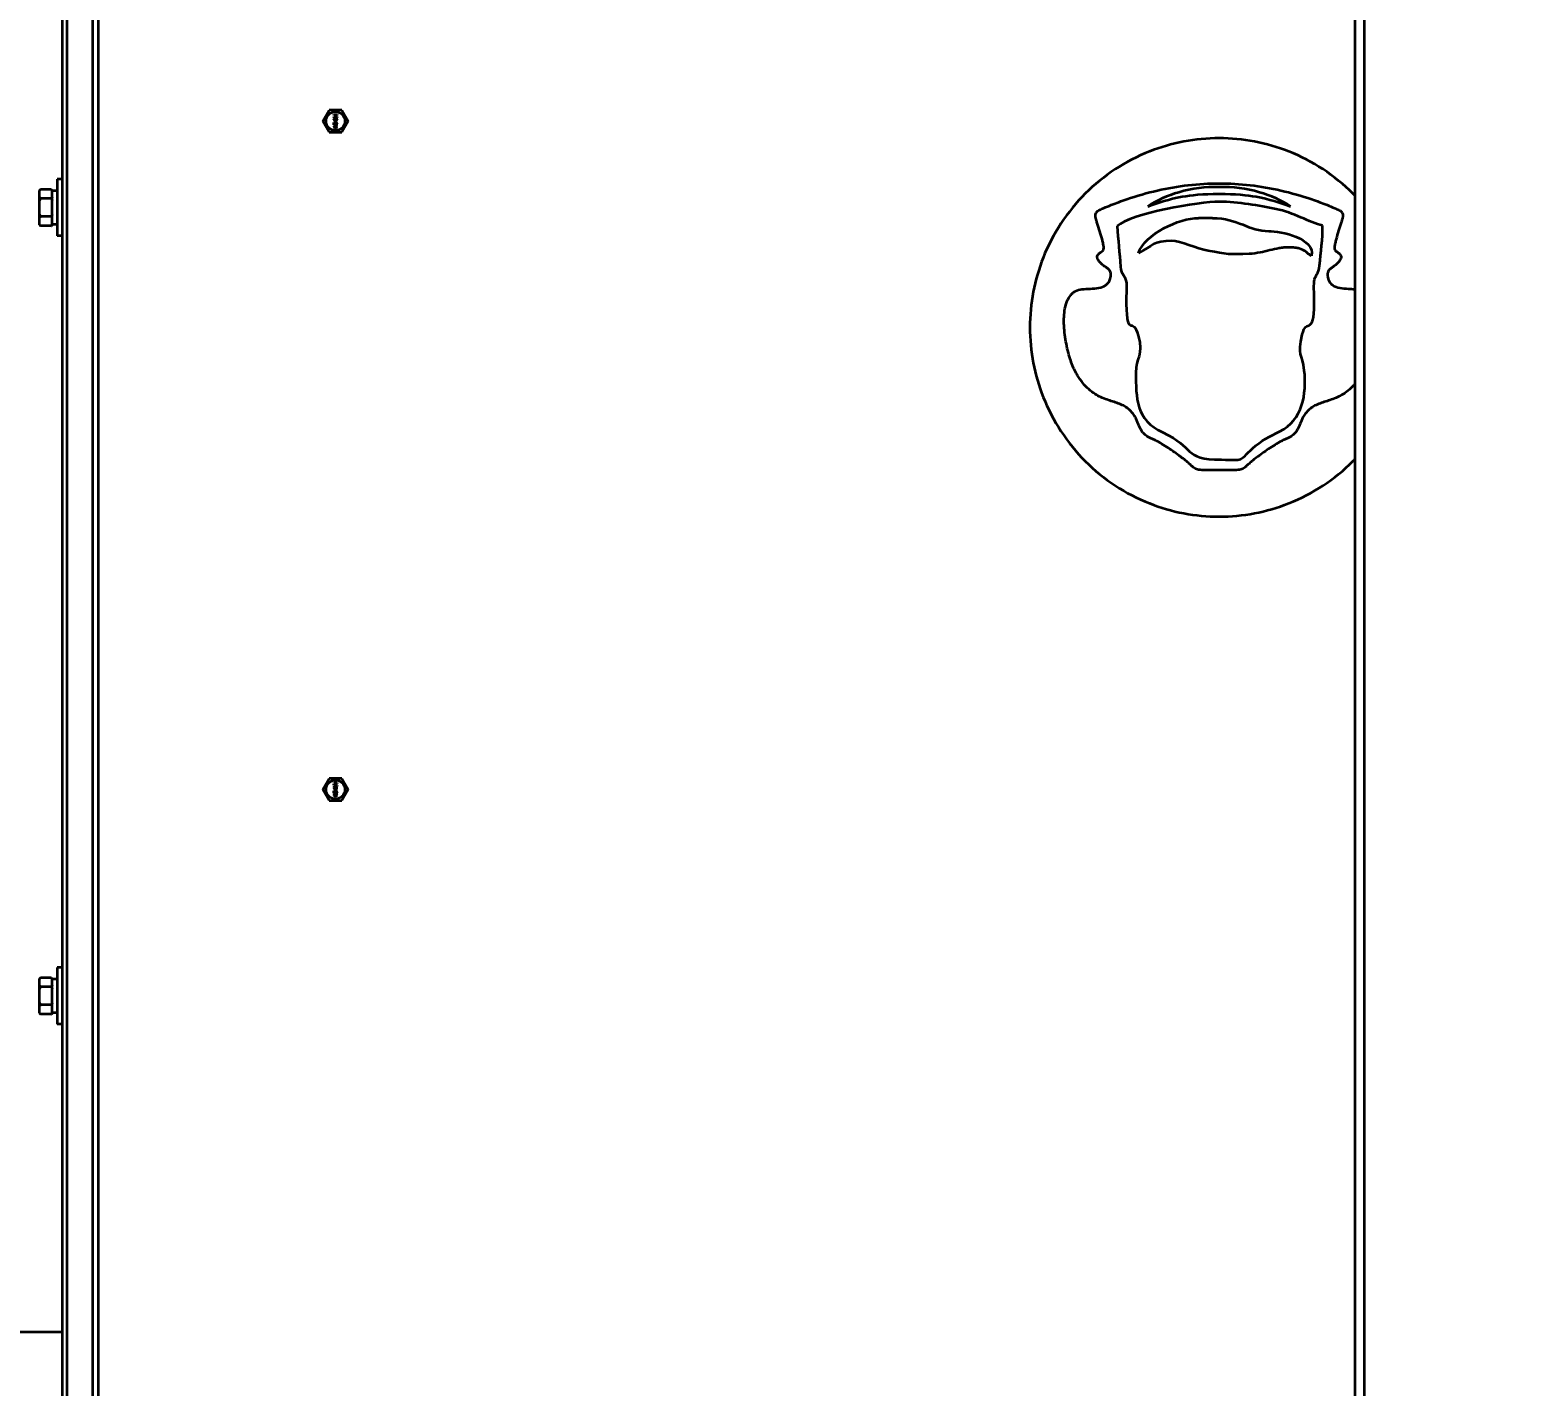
# Model space of a CAD drawing. Header units: millimetres. Extents: x 32496 to 166256, y 3504 to 23939.
# Drawn here: x 150092.2 to 150565.6, y 12604.6 to 13034.7 of the extents above; entities that cross this region are included whole.
import ezdxf

# ---------------------------------------------------------------- set-up
doc = ezdxf.new("R2010")
doc.units = ezdxf.units.MM
doc.header["$PDSIZE"] = -5
doc.layers.get('0').update_dxf_attribs({"lineweight": 35})
doc.layers.get('Defpoints').update_dxf_attribs({"lineweight": 18})
doc.layers.add('THICK', color=7, linetype='Continuous', lineweight=0)
doc.styles.add('TH_GBDIM', font='仿宋_GB2312.ttf', dxfattribs={"width": 0.8})
doc.dimstyles.new('TH_GBDIM', dxfattribs={"dimscale": 42, "dimtxt": 3, "dimasz": 3, "dimexe": 1.2, "dimexo": 0, "dimgap": 1, "dimtad": 1, "dimdec": 1, "dimdsep": 46, "dimtxsty": 'TH_GBDIM', "dimcen": 2.5, "dimdle": 252, "dimclrd": 4, "dimclre": 4, "dimclrt": 3, "dimadec": 0, "dimazin": 2, "dimtfac": 0.714286, "dimtdec": 1, "dimtmove": 0, "dimatfit": 3, "dimfxl": 1, "dimtolj": 1, "dimarcsym": 0})

# ---------------------------------------------------------------- blocks, each defined once
blk = doc.blocks.new('*D5866')
at = {"layer": 'Defpoints', "color": 0}
for p in [(146504.2, 13263.4), (152827.2, 12081.36), (152827.2, 11822.56)]:
    blk.add_point(p, dxfattribs=at)
at = {"layer": 'THICK', "color": 4, "linetype": 'Continuous', "lineweight": -2}
for p, q in [((146504.2, 13263.4), (146504.2, 11792.56)), ((152827.2, 12081.36), (152827.2, 11792.56)), ((146579.2, 11822.56), (152752.2, 11822.56))]:
    blk.add_line(p, q, dxfattribs=at)
at = {"layer": 'THICK', "color": 4}
for points in [[(146579.2, 11835.06), (146579.2, 11810.06), (146504.2, 11822.56)], [(152752.2, 11810.06), (152752.2, 11835.06), (152827.2, 11822.56)]]:
    blk.add_solid(points, dxfattribs=at)
at = {"layer": 'THICK', "color": 3, "lineweight": -3, "insert": (149665.7, 11885.26), "char_height": 75, "attachment_point": 5, "style": 'TH_GBDIM'}
blk.add_mtext('\\A1;About {\\A1;6323}', dxfattribs=at)
blk = doc.blocks.new('8-1250')
at = {"linetype": 'Continuous'}
for p, q in [((1915.87, -32157.29), (1915.87, -34666.29)), ((1918.87, -32157.29), (1918.87, -34666.29)), ((1515.87, -34566.29), (1515.87, -32553.29)), ((1517.57, -32553.29), (1517.57, -34566.29)), ((1507.57, -33570.79), (1507.57, -34566.29)), ((1506.17, -33925.64), (1506.17, -33680.91)), ((1588.7, -33900.85), (1590.73, -33897.35)), ((1594.77, -33897.35), (1590.73, -33897.35)), ((1594.77, -33897.35), (1596.79, -33900.85)), ((1590.73, -33904.35), (1588.7, -33900.85)), ((1592.25, -33898.75), (1593.25, -33898.75)), ((1592.25, -33898.87), (1592.25, -33898.75)), ((1593.03, -33898.87), (1592.25, -33898.87)), ((1593.03, -33898.87), (1592.25, -33899.17)), ((1592.25, -33899.33), (1592.25, -33899.17)), ((1592.25, -33899.33), (1593.03, -33899.62)), ((1592.25, -33899.62), (1593.03, -33899.62)), ((1592.25, -33899.75), (1592.25, -33899.62)), ((1593.25, -33899.75), (1592.25, -33899.75)), ((1592.27, -33900.14), (1592.25, -33900.25)), ((1592.25, -33900.35), (1592.25, -33900.25)), ((1592.25, -33900.35), (1592.27, -33900.46)), ((1592.25, -33901.29), (1592.35, -33901.29)), ((1592.25, -33902.04), (1592.25, -33901.29)), ((1592.35, -33902.04), (1592.25, -33902.04)), ((1592.33, -33900.04), (1592.27, -33900.14)), ((1592.27, -33900.46), (1592.33, -33900.56)), ((1592.33, -33902.35), (1592.27, -33902.46)), ((1592.42, -33899.98), (1592.33, -33900.04)), ((1592.33, -33900.56), (1592.42, -33900.62)), ((1592.39, -33902.29), (1592.33, -33902.35)), ((1592.35, -33899.25), (1593.25, -33898.94)), ((1593.25, -33899.56), (1592.35, -33899.25)), ((1592.35, -33900.23), (1592.37, -33900.17)), ((1592.35, -33900.23), (1592.35, -33900.37)), ((1592.37, -33900.44), (1592.35, -33900.37)), ((1592.88, -33901.87), (1592.35, -33901.29)), ((1592.35, -33901.46), (1592.82, -33901.98)), ((1592.35, -33901.46), (1592.35, -33902.04)), ((1592.37, -33900.17), (1592.42, -33900.1)), ((1592.42, -33900.5), (1592.37, -33900.44)), ((1592.48, -33902.25), (1592.39, -33902.29)), ((1592.52, -33899.94), (1592.42, -33899.98)), ((1592.42, -33900.1), (1592.48, -33900.06)), ((1592.48, -33900.54), (1592.42, -33900.5)), ((1592.42, -33900.62), (1592.52, -33900.67)), ((1592.42, -33902.42), (1592.54, -33902.33)), ((1592.48, -33900.06), (1592.54, -33900.04)), ((1592.54, -33900.56), (1592.48, -33900.54)), ((1592.54, -33902.23), (1592.48, -33902.25)), ((1592.67, -33899.92), (1592.52, -33899.94)), ((1592.63, -33900.67), (1592.52, -33900.67)), ((1592.61, -33900.04), (1592.54, -33900.04)), ((1592.54, -33900.56), (1592.61, -33900.56)), ((1592.65, -33902.21), (1592.54, -33902.23)), ((1592.54, -33902.33), (1592.67, -33902.31)), ((1592.57, -33900.96), (1592.71, -33900.96)), ((1592.57, -33901), (1592.57, -33900.96)), ((1592.71, -33901), (1592.57, -33901)), ((1592.61, -33900.04), (1592.67, -33900.06)), ((1592.67, -33900.54), (1592.61, -33900.56)), ((1592.63, -33900.83), (1592.61, -33900.85)), ((1592.61, -33900.85), (1592.71, -33900.96)), ((1592.71, -33901), (1592.61, -33901.1)), ((1592.61, -33901.1), (1592.63, -33901.12)), ((1592.63, -33900.67), (1592.74, -33900.62)), ((1592.76, -33900.96), (1592.63, -33900.83)), ((1592.63, -33901.12), (1592.76, -33901)), ((1592.65, -33902.21), (1592.84, -33902.21)), ((1592.67, -33899.92), (1592.82, -33899.92)), ((1592.67, -33900.06), (1592.71, -33900.1)), ((1592.71, -33900.5), (1592.67, -33900.54)), ((1592.82, -33902.31), (1592.67, -33902.31)), ((1592.71, -33900.1), (1592.76, -33900.17)), ((1592.76, -33900.44), (1592.71, -33900.5)), ((1592.74, -33900.62), (1592.8, -33900.56)), ((1592.76, -33900.17), (1592.78, -33900.23)), ((1592.78, -33900.37), (1592.76, -33900.44)), ((1592.88, -33900.83), (1592.76, -33900.96)), ((1592.76, -33901), (1592.88, -33901.12)), ((1592.82, -33900.02), (1592.78, -33900.02)), ((1592.86, -33900.14), (1592.78, -33900.02)), ((1592.78, -33900.37), (1592.78, -33900.23)), ((1592.8, -33900.56), (1592.86, -33900.46)), ((1592.8, -33900.96), (1592.91, -33900.85)), ((1592.8, -33900.96), (1592.95, -33900.96)), ((1592.95, -33901), (1592.8, -33901)), ((1592.91, -33901.1), (1592.8, -33901)), ((1592.97, -33899.94), (1592.82, -33899.92)), ((1592.82, -33900.02), (1592.95, -33900.04)), ((1592.82, -33901.98), (1592.88, -33902.02)), ((1592.82, -33902.31), (1592.95, -33902.33)), ((1592.95, -33902.23), (1592.84, -33902.21)), ((1592.88, -33900.25), (1592.86, -33900.14)), ((1592.86, -33900.46), (1592.88, -33900.35)), ((1592.88, -33900.25), (1592.88, -33900.35)), ((1592.91, -33900.85), (1592.88, -33900.83)), ((1592.88, -33901.12), (1592.91, -33901.1)), ((1592.97, -33901.92), (1592.88, -33901.87)), ((1592.88, -33902.02), (1592.97, -33902.04)), ((1592.95, -33900.04), (1593.01, -33900.06)), ((1592.95, -33900.96), (1592.95, -33901)), ((1593.01, -33902.25), (1592.95, -33902.23)), ((1592.95, -33902.33), (1593.08, -33902.42)), ((1593.08, -33899.98), (1592.97, -33899.94)), ((1592.97, -33901.92), (1593.01, -33901.92)), ((1593.01, -33902.04), (1592.97, -33902.04)), ((1593.01, -33900.06), (1593.08, -33900.1)), ((1593.08, -33900.48), (1593.01, -33900.52)), ((1593.01, -33900.62), (1593.01, -33900.52)), ((1593.01, -33900.62), (1593.08, -33900.6)), ((1593.1, -33901.33), (1593.01, -33901.31)), ((1593.01, -33901.42), (1593.01, -33901.31)), ((1593.01, -33901.42), (1593.08, -33901.46)), ((1593.08, -33901.87), (1593.01, -33901.92)), ((1593.01, -33902.04), (1593.1, -33902.02)), ((1593.1, -33902.29), (1593.01, -33902.25)), ((1593.16, -33900.04), (1593.08, -33899.98)), ((1593.08, -33900.1), (1593.12, -33900.17)), ((1593.12, -33900.42), (1593.08, -33900.48)), ((1593.08, -33900.6), (1593.16, -33900.54)), ((1593.08, -33901.46), (1593.12, -33901.52)), ((1593.12, -33901.81), (1593.08, -33901.87)), ((1593.18, -33901.42), (1593.1, -33901.33)), ((1593.1, -33902.02), (1593.18, -33901.94)), ((1593.16, -33902.35), (1593.1, -33902.29)), ((1593.12, -33900.17), (1593.14, -33900.23)), ((1593.14, -33900.35), (1593.12, -33900.42)), ((1593.12, -33901.52), (1593.14, -33901.62)), ((1593.14, -33901.71), (1593.12, -33901.81)), ((1593.14, -33900.35), (1593.14, -33900.23)), ((1593.14, -33901.71), (1593.14, -33901.62)), ((1593.22, -33900.14), (1593.16, -33900.04)), ((1593.16, -33900.54), (1593.22, -33900.44)), ((1593.22, -33902.46), (1593.16, -33902.35)), ((1593.22, -33901.5), (1593.18, -33901.42)), ((1593.18, -33901.94), (1593.22, -33901.85)), ((1593.25, -33900.25), (1593.22, -33900.14)), ((1593.22, -33900.44), (1593.25, -33900.33)), ((1593.25, -33901.64), (1593.22, -33901.5)), ((1593.22, -33901.85), (1593.25, -33901.73)), ((1593.25, -33898.75), (1593.25, -33898.94)), ((1593.25, -33899.56), (1593.25, -33899.75)), ((1593.25, -33900.25), (1593.25, -33900.33)), ((1593.25, -33901.64), (1593.25, -33901.73)), ((1596.79, -33900.85), (1594.77, -33904.35)), ((1590.73, -33904.35), (1594.77, -33904.35)), ((1592.27, -33902.46), (1592.25, -33902.58)), ((1592.25, -33902.58), (1592.27, -33902.71)), ((1592.27, -33902.71), (1592.33, -33902.81)), ((1592.33, -33902.81), (1592.39, -33902.87)), ((1592.35, -33902.58), (1592.37, -33902.48)), ((1592.37, -33902.69), (1592.35, -33902.58)), ((1592.37, -33902.48), (1592.42, -33902.42)), ((1592.42, -33902.75), (1592.37, -33902.69)), ((1592.39, -33902.87), (1592.48, -33902.92)), ((1592.54, -33902.83), (1592.42, -33902.75)), ((1592.48, -33902.92), (1592.54, -33902.94)), ((1592.67, -33902.85), (1592.54, -33902.83)), ((1592.54, -33902.94), (1592.65, -33902.96)), ((1592.84, -33902.96), (1592.65, -33902.96)), ((1592.67, -33902.85), (1592.82, -33902.85)), ((1592.95, -33902.83), (1592.82, -33902.85)), ((1592.84, -33902.96), (1592.95, -33902.94)), ((1593.08, -33902.75), (1592.95, -33902.83)), ((1592.95, -33902.94), (1593.01, -33902.92)), ((1593.01, -33902.92), (1593.1, -33902.87)), ((1593.08, -33902.42), (1593.12, -33902.48)), ((1593.12, -33902.69), (1593.08, -33902.75)), ((1593.1, -33902.87), (1593.16, -33902.81)), ((1593.12, -33902.48), (1593.14, -33902.58)), ((1593.14, -33902.58), (1593.12, -33902.69)), ((1593.16, -33902.81), (1593.22, -33902.71)), ((1593.25, -33902.58), (1593.22, -33902.46)), ((1593.22, -33902.71), (1593.25, -33902.58)), ((1506.17, -33919.29), (1504.57, -33919.29)), ((1504.57, -33919.29), (1504.57, -33937.29)), ((1498.97, -33922.82), (1499.24, -33922.54)), ((1498.97, -33933.76), (1498.97, -33922.82)), ((1499.27, -33922.52), (1499.24, -33922.54)), ((1502.67, -33922.52), (1499.27, -33922.52)), ((1502.67, -33925.36), (1499.27, -33925.36)), ((1502.67, -33922.52), (1502.7, -33922.54)), ((1502.97, -33922.82), (1502.7, -33922.54)), ((1502.97, -33933.76), (1502.97, -33922.82)), ((1504.57, -33922.94), (1502.97, -33922.94)), ((1506.17, -33930.91), (1506.17, -33925.64)), ((1498.97, -33933.76), (1499.24, -33934.03)), ((1502.67, -33931.13), (1499.27, -33931.13)), ((1502.67, -33934.06), (1499.27, -33934.06)), ((1502.97, -33933.76), (1502.7, -33934.03)), ((1504.57, -33933.64), (1502.97, -33933.64)), ((1506.17, -34175.64), (1506.17, -33930.91)), ((1870.77, -33931.61), (1866.37, -33931.61)), ((1506.17, -33937.29), (1504.57, -33937.29)), ((1588.7, -34112.85), (1590.72, -34109.35)), ((1594.77, -34109.35), (1590.72, -34109.35)), ((1594.77, -34109.35), (1596.79, -34112.85)), ((1590.72, -34116.35), (1588.7, -34112.85)), ((1592.25, -34110.75), (1593.25, -34110.75)), ((1592.25, -34110.87), (1592.25, -34110.75)), ((1593.03, -34110.87), (1592.25, -34110.87)), ((1593.03, -34110.87), (1592.25, -34111.17)), ((1592.25, -34111.33), (1592.25, -34111.17)), ((1592.25, -34111.33), (1593.03, -34111.62)), ((1592.25, -34111.62), (1593.03, -34111.62)), ((1592.25, -34111.75), (1592.25, -34111.62)), ((1593.25, -34111.75), (1592.25, -34111.75)), ((1592.27, -34112.14), (1592.25, -34112.25)), ((1592.25, -34112.35), (1592.25, -34112.25)), ((1592.25, -34112.35), (1592.27, -34112.46)), ((1592.25, -34113.29), (1592.35, -34113.29)), ((1592.25, -34114.04), (1592.25, -34113.29)), ((1592.35, -34114.04), (1592.25, -34114.04)), ((1592.27, -34114.46), (1592.25, -34114.58)), ((1592.25, -34114.58), (1592.27, -34114.71)), ((1592.33, -34112.04), (1592.27, -34112.14)), ((1592.27, -34112.46), (1592.33, -34112.56)), ((1592.33, -34114.35), (1592.27, -34114.46)), ((1592.27, -34114.71), (1592.33, -34114.81)), ((1592.42, -34111.98), (1592.33, -34112.04)), ((1592.33, -34112.56), (1592.42, -34112.62)), ((1592.39, -34114.29), (1592.33, -34114.35)), ((1592.33, -34114.81), (1592.39, -34114.87)), ((1592.35, -34111.25), (1593.25, -34110.94)), ((1593.25, -34111.56), (1592.35, -34111.25)), ((1592.35, -34112.23), (1592.37, -34112.17)), ((1592.35, -34112.23), (1592.35, -34112.37)), ((1592.37, -34112.44), (1592.35, -34112.37)), ((1592.88, -34113.87), (1592.35, -34113.29)), ((1592.35, -34113.46), (1592.82, -34113.98)), ((1592.35, -34113.46), (1592.35, -34114.04)), ((1592.35, -34114.58), (1592.37, -34114.48)), ((1592.37, -34114.69), (1592.35, -34114.58)), ((1592.37, -34112.17), (1592.42, -34112.1)), ((1592.42, -34112.5), (1592.37, -34112.44)), ((1592.37, -34114.48), (1592.42, -34114.42)), ((1592.42, -34114.75), (1592.37, -34114.69)), ((1592.48, -34114.25), (1592.39, -34114.29)), ((1592.39, -34114.87), (1592.48, -34114.92)), ((1592.52, -34111.94), (1592.42, -34111.98)), ((1592.42, -34112.1), (1592.48, -34112.06)), ((1592.48, -34112.54), (1592.42, -34112.5)), ((1592.42, -34112.62), (1592.52, -34112.67)), ((1592.42, -34114.42), (1592.54, -34114.33)), ((1592.54, -34114.83), (1592.42, -34114.75)), ((1592.48, -34112.06), (1592.54, -34112.04)), ((1592.54, -34112.56), (1592.48, -34112.54)), ((1592.54, -34114.23), (1592.48, -34114.25)), ((1592.48, -34114.92), (1592.54, -34114.94)), ((1592.67, -34111.92), (1592.52, -34111.94)), ((1592.63, -34112.67), (1592.52, -34112.67)), ((1592.61, -34112.04), (1592.54, -34112.04)), ((1592.54, -34112.56), (1592.61, -34112.56)), ((1592.65, -34114.21), (1592.54, -34114.23)), ((1592.54, -34114.33), (1592.67, -34114.31)), ((1592.67, -34114.85), (1592.54, -34114.83)), ((1592.54, -34114.94), (1592.65, -34114.96)), ((1592.56, -34112.96), (1592.71, -34112.96)), ((1592.56, -34113), (1592.56, -34112.96)), ((1592.71, -34113), (1592.56, -34113)), ((1592.61, -34112.04), (1592.67, -34112.06)), ((1592.67, -34112.54), (1592.61, -34112.56)), ((1592.63, -34112.83), (1592.61, -34112.85)), ((1592.61, -34112.85), (1592.71, -34112.96)), ((1592.71, -34113), (1592.61, -34113.1)), ((1592.61, -34113.1), (1592.63, -34113.12)), ((1592.63, -34112.67), (1592.74, -34112.62)), ((1592.76, -34112.96), (1592.63, -34112.83)), ((1592.63, -34113.12), (1592.76, -34113)), ((1592.65, -34114.21), (1592.84, -34114.21)), ((1592.84, -34114.96), (1592.65, -34114.96)), ((1592.67, -34111.92), (1592.82, -34111.92)), ((1592.67, -34112.06), (1592.71, -34112.1)), ((1592.71, -34112.5), (1592.67, -34112.54)), ((1592.82, -34114.31), (1592.67, -34114.31)), ((1592.67, -34114.85), (1592.82, -34114.85)), ((1592.71, -34112.1), (1592.76, -34112.17)), ((1592.76, -34112.44), (1592.71, -34112.5)), ((1592.74, -34112.62), (1592.8, -34112.56)), ((1592.76, -34112.17), (1592.78, -34112.23)), ((1592.78, -34112.37), (1592.76, -34112.44)), ((1592.88, -34112.83), (1592.76, -34112.96)), ((1592.76, -34113), (1592.88, -34113.12)), ((1592.82, -34112.02), (1592.78, -34112.02)), ((1592.86, -34112.14), (1592.78, -34112.02)), ((1592.78, -34112.37), (1592.78, -34112.23)), ((1592.8, -34112.56), (1592.86, -34112.46)), ((1592.8, -34112.96), (1592.91, -34112.85)), ((1592.8, -34112.96), (1592.95, -34112.96)), ((1592.95, -34113), (1592.8, -34113)), ((1592.91, -34113.1), (1592.8, -34113)), ((1592.97, -34111.94), (1592.82, -34111.92)), ((1592.82, -34112.02), (1592.95, -34112.04)), ((1592.82, -34113.98), (1592.88, -34114.02)), ((1592.82, -34114.31), (1592.95, -34114.33)), ((1592.95, -34114.83), (1592.82, -34114.85)), ((1592.95, -34114.23), (1592.84, -34114.21)), ((1592.84, -34114.96), (1592.95, -34114.94)), ((1592.88, -34112.25), (1592.86, -34112.14)), ((1592.86, -34112.46), (1592.88, -34112.35)), ((1592.88, -34112.25), (1592.88, -34112.35)), ((1592.91, -34112.85), (1592.88, -34112.83)), ((1592.88, -34113.12), (1592.91, -34113.1)), ((1592.97, -34113.92), (1592.88, -34113.87)), ((1592.88, -34114.02), (1592.97, -34114.04)), ((1592.95, -34112.04), (1593.01, -34112.06)), ((1592.95, -34112.96), (1592.95, -34113)), ((1593.01, -34114.25), (1592.95, -34114.23)), ((1592.95, -34114.33), (1593.08, -34114.42)), ((1593.08, -34114.75), (1592.95, -34114.83)), ((1592.95, -34114.94), (1593.01, -34114.92)), ((1593.08, -34111.98), (1592.97, -34111.94)), ((1592.97, -34113.92), (1593.01, -34113.92)), ((1593.01, -34114.04), (1592.97, -34114.04)), ((1593.01, -34112.06), (1593.08, -34112.1)), ((1593.08, -34112.48), (1593.01, -34112.52)), ((1593.01, -34112.62), (1593.01, -34112.52)), ((1593.01, -34112.62), (1593.08, -34112.6)), ((1593.1, -34113.33), (1593.01, -34113.31)), ((1593.01, -34113.42), (1593.01, -34113.31)), ((1593.01, -34113.42), (1593.08, -34113.46)), ((1593.08, -34113.87), (1593.01, -34113.92)), ((1593.01, -34114.04), (1593.1, -34114.02)), ((1593.1, -34114.29), (1593.01, -34114.25)), ((1593.01, -34114.92), (1593.1, -34114.87)), ((1593.16, -34112.04), (1593.08, -34111.98)), ((1593.08, -34112.1), (1593.12, -34112.17)), ((1593.12, -34112.42), (1593.08, -34112.48)), ((1593.08, -34112.6), (1593.16, -34112.54)), ((1593.08, -34113.46), (1593.12, -34113.52)), ((1593.12, -34113.81), (1593.08, -34113.87)), ((1593.08, -34114.42), (1593.12, -34114.48)), ((1593.12, -34114.69), (1593.08, -34114.75)), ((1593.18, -34113.42), (1593.1, -34113.33)), ((1593.1, -34114.02), (1593.18, -34113.94)), ((1593.16, -34114.35), (1593.1, -34114.29)), ((1593.1, -34114.87), (1593.16, -34114.81)), ((1593.12, -34112.17), (1593.14, -34112.23)), ((1593.14, -34112.35), (1593.12, -34112.42)), ((1593.12, -34113.52), (1593.14, -34113.62)), ((1593.14, -34113.71), (1593.12, -34113.81)), ((1593.12, -34114.48), (1593.14, -34114.58)), ((1593.14, -34114.58), (1593.12, -34114.69)), ((1593.14, -34112.35), (1593.14, -34112.23)), ((1593.14, -34113.71), (1593.14, -34113.62)), ((1593.22, -34112.14), (1593.16, -34112.04)), ((1593.16, -34112.54), (1593.22, -34112.44)), ((1593.22, -34114.46), (1593.16, -34114.35)), ((1593.16, -34114.81), (1593.22, -34114.71)), ((1593.22, -34113.5), (1593.18, -34113.42)), ((1593.18, -34113.94), (1593.22, -34113.85)), ((1593.25, -34112.25), (1593.22, -34112.14)), ((1593.22, -34112.44), (1593.25, -34112.33)), ((1593.25, -34113.64), (1593.22, -34113.5)), ((1593.22, -34113.85), (1593.25, -34113.73)), ((1593.25, -34114.58), (1593.22, -34114.46)), ((1593.22, -34114.71), (1593.25, -34114.58)), ((1593.25, -34110.75), (1593.25, -34110.94)), ((1593.25, -34111.56), (1593.25, -34111.75)), ((1593.25, -34112.25), (1593.25, -34112.33)), ((1593.25, -34113.64), (1593.25, -34113.73)), ((1596.79, -34112.85), (1594.77, -34116.35)), ((1590.72, -34116.35), (1594.77, -34116.35)), ((1506.17, -34169.29), (1504.57, -34169.29)), ((1504.57, -34169.29), (1504.57, -34187.29)), ((1498.97, -34172.82), (1499.24, -34172.54)), ((1498.97, -34183.76), (1498.97, -34172.82)), ((1499.27, -34172.52), (1499.24, -34172.54)), ((1502.67, -34172.52), (1499.27, -34172.52)), ((1502.67, -34175.36), (1499.27, -34175.36)), ((1502.67, -34172.52), (1502.7, -34172.54)), ((1502.97, -34172.82), (1502.7, -34172.54)), ((1502.97, -34183.76), (1502.97, -34172.82)), ((1504.57, -34172.94), (1502.97, -34172.94)), ((1506.17, -34180.91), (1506.17, -34175.64)), ((1502.67, -34181.13), (1499.27, -34181.13)), ((1506.17, -34425.64), (1506.17, -34180.91)), ((1498.97, -34183.76), (1499.24, -34184.03)), ((1502.67, -34184.06), (1499.27, -34184.06)), ((1502.97, -34183.76), (1502.7, -34184.03)), ((1504.57, -34183.64), (1502.97, -34183.64)), ((1506.17, -34187.29), (1504.57, -34187.29)), ((1485.57, -34284.79), (1506.17, -34284.79))]:
    blk.add_line(p, q, dxfattribs=at)
for centre in [(1592.75, -33900.85), (1592.75, -34112.85)]:
    blk.add_circle(centre, 3, dxfattribs=at)
for centre, radius, start, end in [((1501.79, -33931.47), 3.61, 218.7103, 219.1339), ((1503.11, -33930.28), 5.39, 224.1246, 224.5652), ((1498.84, -33930.28), 5.38, 315.4348, 315.8754), ((1500.16, -33931.47), 3.61, 320.8641, 321.2897), ((1501.79, -34181.47), 3.61, 218.7103, 219.1339), ((1503.11, -34180.28), 5.39, 224.1246, 224.5652), ((1498.84, -34180.28), 5.38, 315.4348, 315.8754), ((1500.16, -34181.47), 3.61, 320.8641, 321.2897)]:
    blk.add_arc(centre, radius, start, end, dxfattribs=at)
for points, knots in [([(1915.9, -33924.47), (1915.7, -33924.27), (1909.77, -33918.25), (1896.12, -33909.28), (1872.87, -33904.85), (1849.63, -33909.28), (1829.25, -33922.67), (1815.87, -33943.04), (1812.87, -33958.75), (1812.87, -33966.29)], [0, 0, 0, 0, 0.005996, 0.178311, 0.337352, 0.496384, 0.668684, 0.840992, 1, 1, 1, 1]), ([(1838.32, -33950.88), (1838.4, -33950.6), (1838.51, -33950.08), (1838.57, -33949.19), (1838.32, -33948.29), (1837.56, -33947.57), (1836.63, -33947), (1835.9, -33946.47), (1835.38, -33945.96), (1834.95, -33945.5), (1834.52, -33944.93), (1834.24, -33944.3), (1834.2, -33943.59), (1834.66, -33942.9), (1835.34, -33942.45), (1835.95, -33942.04), (1836.2, -33941.73), (1836.32, -33941.37), (1836.31, -33940.65), (1836.15, -33939.71), (1835.57, -33937.28), (1834.61, -33934.5), (1833.93, -33932.19), (1833.75, -33931.5), (1833.68, -33931.11), (1833.64, -33930.64), (1833.81, -33929.95), (1834.41, -33929.27), (1835.11, -33928.95), (1836.67, -33928.27), (1839.43, -33927.13), (1845.12, -33925.01), (1853.22, -33922.69), (1862.96, -33921), (1872.99, -33920.41), (1882.73, -33921), (1892.58, -33922.7), (1900.65, -33925.02), (1906.34, -33927.14), (1909.11, -33928.29), (1910.54, -33928.9), (1910.99, -33929.11), (1911.09, -33929.17)], [0, 0, 0, 0, 0.008176, 0.014545, 0.024461, 0.033499, 0.043328, 0.054414, 0.058301, 0.063442, 0.071678, 0.077739, 0.082444, 0.090881, 0.099747, 0.106924, 0.108489, 0.110844, 0.117602, 0.127274, 0.138992, 0.189377, 0.200767, 0.208767, 0.209905, 0.212248, 0.222212, 0.2296, 0.237387, 0.250309, 0.275962, 0.326542, 0.425367, 0.521789, 0.61585, 0.711877, 0.807904, 0.906838, 0.957474, 0.983151, 0.996088, 1, 1, 1, 1]), ([(1499.24, -33922.54), (1499.22, -33922.57), (1499.13, -33922.66), (1499.04, -33922.76), (1498.97, -33922.84)], [0, 0, 0, 0, 0.255063, 1, 1, 1, 1]), ([(1498.97, -33925.03), (1499, -33925.06), (1499.09, -33925.17), (1499.19, -33925.28), (1499.27, -33925.36)], [0, 0, 0, 0, 0.244408, 1, 1, 1, 1]), ([(1502.97, -33925.03), (1502.95, -33925.06), (1502.85, -33925.17), (1502.75, -33925.28), (1502.67, -33925.36)], [0, 0, 0, 0, 0.244408, 1, 1, 1, 1]), ([(1502.7, -33922.54), (1502.73, -33922.57), (1502.82, -33922.66), (1502.91, -33922.76), (1502.97, -33922.84)], [0, 0, 0, 0, 0.255062, 1, 1, 1, 1]), ([(1872.87, -33921.81), (1868.46, -33921.59), (1860.78, -33922.75), (1853.13, -33925.94), (1850.25, -33927.97)], [0, 0, 0, 0, 0.546946, 1, 1, 1, 1]), ([(1850.25, -33927.97), (1853.95, -33926.57), (1858.8, -33924.91), (1867.71, -33923.89), (1872.87, -33923.98)], [0, 0, 0, 0, 0.592388, 1, 1, 1, 1]), ([(1895.5, -33927.97), (1892.62, -33925.94), (1884.96, -33922.75), (1877.28, -33921.59), (1872.87, -33921.81)], [0, 0, 0, 0, 0.453054, 1, 1, 1, 1]), ([(1872.87, -33923.98), (1878.04, -33923.89), (1886.94, -33924.91), (1891.79, -33926.57), (1895.5, -33927.97)], [0, 0, 0, 0, 0.407612, 1, 1, 1, 1]), ([(1911.09, -33929.17), (1911.19, -33929.22), (1911.47, -33929.4), (1911.96, -33929.99), (1912.12, -33930.67), (1912.07, -33931.19), (1911.95, -33931.69), (1911.73, -33932.52), (1911.02, -33934.83), (1910.05, -33937.69), (1909.54, -33940.02), (1909.43, -33940.88), (1909.45, -33941.54), (1909.62, -33941.83), (1909.88, -33942.11), (1910.49, -33942.5), (1911.18, -33942.98), (1911.58, -33943.7), (1911.47, -33944.43), (1911.14, -33945.07), (1910.68, -33945.65), (1910.25, -33946.09), (1909.74, -33946.57), (1909.04, -33947.05), (1908.13, -33947.62), (1907.4, -33948.35), (1907.18, -33949.27), (1907.24, -33950.01), (1907.34, -33950.55), (1907.87, -33952.68), (1910.24, -33953.81), (1913.58, -33954.02), (1915.17, -33954.08), (1915.87, -33954.16)], [0, 0, 0, 0, 0.011671, 0.033986, 0.06368, 0.070649, 0.078716, 0.108529, 0.144303, 0.290864, 0.324202, 0.350955, 0.368682, 0.37387, 0.378814, 0.401067, 0.427502, 0.452984, 0.467668, 0.486904, 0.513033, 0.528982, 0.537766, 0.570487, 0.599566, 0.626519, 0.65656, 0.676077, 0.687559, 0.702166, 0.855629, 0.936523, 1, 1, 1, 1]), ([(1499.27, -33931.13), (1499.25, -33931.16), (1499.14, -33931.27), (1499.04, -33931.38), (1498.97, -33931.47)], [0, 0, 0, 0, 0.255212, 1, 1, 1, 1]), ([(1498.99, -33933.75), (1499.01, -33933.77), (1499.09, -33933.87), (1499.18, -33933.96), (1499.24, -33934.03)], [0, 0, 0, 0, 0.245496, 1, 1, 1, 1]), ([(1502.67, -33931.13), (1502.7, -33931.16), (1502.8, -33931.27), (1502.9, -33931.38), (1502.97, -33931.47)], [0, 0, 0, 0, 0.255211, 1, 1, 1, 1]), ([(1502.96, -33933.75), (1502.94, -33933.77), (1502.85, -33933.87), (1502.77, -33933.96), (1502.7, -33934.03)], [0, 0, 0, 0, 0.245497, 1, 1, 1, 1]), ([(1902.19, -33943.55), (1901.84, -33943.49), (1901.27, -33943.1), (1900.25, -33942.13), (1898.76, -33941.36), (1896.93, -33940.98), (1895.18, -33940.87), (1893.39, -33940.96), (1891.36, -33941.25), (1888.91, -33941.83), (1885.9, -33942.59), (1883.63, -33942.91), (1882.39, -33942.97)], [0, 0, 0, 0, 0.136538, 0.273076, 0.409613, 0.477882, 0.546151, 0.602882, 0.659613, 0.773076, 0.886538, 1, 1, 1, 1]), ([(1872.87, -34011.61), (1871.47, -34011.57), (1869.62, -34011.58), (1867.47, -34011.54), (1866.16, -34011.44), (1865.25, -34011.1), (1864.37, -34010.37), (1863.57, -34009.65), (1862.47, -34008.69), (1860.97, -34007.51), (1858.52, -34005.7), (1855.87, -34003.91), (1853.48, -34002.52), (1852.28, -34001.91), (1851.6, -34001.59), (1850.47, -34001.11), (1848.94, -34000.18), (1847.74, -33998.3), (1847.01, -33996.22), (1846.25, -33994.55), (1845.19, -33993.12), (1843.6, -33991.55), (1841.44, -33990.54), (1839.09, -33989.77), (1836.55, -33988.96), (1833.18, -33987.49), (1830.09, -33984.7), (1828.21, -33981.95), (1827.22, -33980.16), (1826.46, -33978.6), (1825.76, -33976.72), (1824.76, -33973.37), (1823.84, -33968.69), (1823.5, -33963.17), (1824.17, -33958.7), (1825.54, -33956.28), (1826.41, -33955.4), (1826.89, -33955.03), (1827.76, -33954.49), (1829.55, -33954.12), (1832.04, -33954.02), (1835.67, -33953.78), (1837.82, -33952.7), (1838.32, -33950.88)], [0, 0, 0, 0, 0.04303, 0.056782, 0.066696, 0.082315, 0.0904, 0.100996, 0.115402, 0.1349, 0.159393, 0.208526, 0.232675, 0.244095, 0.249579, 0.255459, 0.281839, 0.303165, 0.324171, 0.348006, 0.361374, 0.377952, 0.415929, 0.434762, 0.45443, 0.497892, 0.550156, 0.582457, 0.600823, 0.613142, 0.63598, 0.662561, 0.721332, 0.780271, 0.831196, 0.852931, 0.863275, 0.868388, 0.871153, 0.893969, 0.92083, 0.947692, 1, 1, 1, 1]), ([(1812.87, -33966.29), (1812.87, -33973.82), (1815.87, -33989.53), (1829.25, -34009.91), (1849.63, -34023.29), (1872.87, -34027.73), (1896.12, -34023.29), (1909.77, -34014.33), (1915.7, -34008.31), (1915.9, -34008.11)], [0, 0, 0, 0, 0.15905, 0.331344, 0.503645, 0.662673, 0.821695, 0.99399, 1, 1, 1, 1]), ([(1915.87, -33984.2), (1914.82, -33985.46), (1912.53, -33987.51), (1909.21, -33988.96), (1906.67, -33989.77), (1904.31, -33990.54), (1902.16, -33991.55), (1900.56, -33993.12), (1899.5, -33994.55), (1898.74, -33996.21), (1898.01, -33998.29), (1896.81, -34000.18), (1895.28, -34001.11), (1894.15, -34001.59), (1893.47, -34001.91), (1892.27, -34002.52), (1889.88, -34003.91), (1887.23, -34005.7), (1884.78, -34007.51), (1883.28, -34008.69), (1882.18, -34009.65), (1881.38, -34010.37), (1880.49, -34011.1), (1879.58, -34011.44), (1878.28, -34011.54), (1876.12, -34011.59), (1874.27, -34011.57), (1872.87, -34011.61)], [0, 0, 0, 0, 0.092752, 0.171833, 0.207615, 0.241881, 0.311021, 0.341253, 0.365608, 0.409007, 0.44725, 0.486066, 0.534063, 0.544808, 0.554801, 0.575621, 0.619652, 0.709248, 0.753881, 0.78946, 0.815747, 0.835089, 0.849839, 0.878334, 0.896418, 0.921501, 1, 1, 1, 1]), ([(1499.24, -34172.54), (1499.22, -34172.57), (1499.13, -34172.66), (1499.04, -34172.76), (1498.97, -34172.84)], [0, 0, 0, 0, 0.255063, 1, 1, 1, 1]), ([(1498.97, -34175.03), (1499, -34175.06), (1499.09, -34175.17), (1499.19, -34175.28), (1499.27, -34175.36)], [0, 0, 0, 0, 0.244408, 1, 1, 1, 1]), ([(1502.97, -34175.03), (1502.95, -34175.06), (1502.85, -34175.17), (1502.75, -34175.28), (1502.67, -34175.36)], [0, 0, 0, 0, 0.244408, 1, 1, 1, 1]), ([(1502.7, -34172.54), (1502.73, -34172.57), (1502.82, -34172.66), (1502.91, -34172.76), (1502.97, -34172.84)], [0, 0, 0, 0, 0.255062, 1, 1, 1, 1]), ([(1499.27, -34181.13), (1499.25, -34181.16), (1499.14, -34181.27), (1499.04, -34181.38), (1498.97, -34181.47)], [0, 0, 0, 0, 0.255212, 1, 1, 1, 1]), ([(1502.67, -34181.13), (1502.7, -34181.16), (1502.8, -34181.27), (1502.9, -34181.38), (1502.97, -34181.47)], [0, 0, 0, 0, 0.255211, 1, 1, 1, 1]), ([(1498.99, -34183.75), (1499.01, -34183.77), (1499.09, -34183.87), (1499.18, -34183.96), (1499.24, -34184.03)], [0, 0, 0, 0, 0.245496, 1, 1, 1, 1]), ([(1502.96, -34183.75), (1502.94, -34183.77), (1502.85, -34183.87), (1502.77, -34183.96), (1502.7, -34184.03)], [0, 0, 0, 0, 0.245497, 1, 1, 1, 1])]:
    blk.add_open_spline(points, degree=3, knots=knots, dxfattribs=at)
for points in [[(1499.27, -33925.36), (1499.16, -33925.57), (1499.06, -33925.79), (1498.97, -33926.02)], [(1502.67, -33925.36), (1502.78, -33925.57), (1502.88, -33925.79), (1502.97, -33926.02)], [(1498.97, -33930.47), (1499.06, -33930.7), (1499.16, -33930.92), (1499.27, -33931.13)], [(1502.97, -33930.47), (1502.88, -33930.7), (1502.78, -33930.92), (1502.67, -33931.13)], [(1872.85, -33926.45), (1866.7, -33926.45), (1844.78, -33930.11), (1840.56, -33934.15)], [(1890.92, -33928.77), (1885.5, -33927.71), (1879.03, -33926.45), (1872.85, -33926.45)], [(1905.64, -33933.94), (1901.43, -33933.02), (1896.42, -33929.84), (1890.92, -33928.77)], [(1840.56, -33934.15), (1840.85, -33938.48), (1841.33, -33942.68), (1841.59, -33947.08)], [(1847.26, -33942.71), (1849.46, -33936.58), (1860.11, -33931.61), (1866.37, -33931.61)], [(1870.77, -33931.61), (1878.74, -33931.61), (1882.38, -33935.78), (1888.59, -33935.74)], [(1904.73, -33946.7), (1905.11, -33942.48), (1905.72, -33938.15), (1905.64, -33933.94)], [(1857.85, -33938.83), (1852.06, -33938.88), (1851.85, -33940.44), (1847.26, -33942.71)], [(1869.4, -33942), (1865.86, -33941.33), (1860.56, -33938.81), (1857.85, -33938.83)], [(1888.59, -33935.74), (1892.54, -33935.72), (1903.38, -33938.08), (1902.19, -33943.55)], [(1882.39, -33942.97), (1876.46, -33943.27), (1875.13, -33943.1), (1869.4, -33942)], [(1841.59, -33947.08), (1841.75, -33949.69), (1843.28, -33949.8), (1843.46, -33952.17)], [(1903, -33951.68), (1903.23, -33949.84), (1904.5, -33949.25), (1904.73, -33946.7)], [(1843.46, -33952.17), (1843.6, -33954.01), (1843.37, -33956.87), (1843.41, -33958.93)], [(1903.04, -33958.69), (1903.06, -33956.83), (1902.81, -33953.24), (1903, -33951.68)], [(1843.41, -33958.93), (1843.63, -33969.73), (1845.43, -33962.44), (1847.21, -33968.82)], [(1899.22, -33968.55), (1900.55, -33963), (1902.94, -33969.25), (1903.04, -33958.69)], [(1899.87, -33979.94), (1899.31, -33974.35), (1897.56, -33975.51), (1899.22, -33968.55)], [(1847.21, -33968.82), (1849.02, -33975.26), (1846.4, -33975.96), (1846.44, -33980.6)], [(1846.44, -33980.6), (1846.52, -33988.73), (1846.47, -33995.69), (1854.94, -33999.54)], [(1892.03, -33999.3), (1899.42, -33995.67), (1900.63, -33987.41), (1899.87, -33979.94)], [(1854.94, -33999.54), (1865.54, -34004.36), (1860.92, -34008.15), (1873.61, -34008.23)], [(1883.59, -34004.54), (1886.06, -34002.23), (1889.03, -34000.78), (1892.03, -33999.3)], [(1873.61, -34008.23), (1881.02, -34008.27), (1878.85, -34008.99), (1883.59, -34004.54)], [(1499.27, -34175.36), (1499.16, -34175.57), (1499.06, -34175.79), (1498.97, -34176.02)], [(1502.67, -34175.36), (1502.78, -34175.57), (1502.88, -34175.79), (1502.97, -34176.02)], [(1498.97, -34180.47), (1499.06, -34180.7), (1499.16, -34180.92), (1499.27, -34181.13)], [(1502.97, -34180.47), (1502.88, -34180.7), (1502.78, -34180.92), (1502.67, -34181.13)]]:
    blk.add_open_spline(points, degree=3, dxfattribs=at)

msp = doc.modelspace()

# ---------------------------------------------------------------- block references
at = {"color": 6}
msp.add_blockref('8-1250', (148596.331, 46906.597), dxfattribs=at)

# ---------------------------------------------------------------- dimensions: what is measured, and where the dimension line sits
at = {"layer": 'THICK', "lineweight": -3}
dim = msp.add_linear_dim(base=(152827.204, 11822.556), p1=(146504.204, 13263.4), p2=(152827.204, 12081.363), text='About {\\A1;<>}', dimstyle='TH_GBDIM', override={"dimscale": 25, "dimtxsty": 'TH_GBDIM', "dimarcsym": 2}, dxfattribs=at)
dim.commit()
dim.dimension.update_dxf_attribs({"geometry": '*D5866', "text_midpoint": (149665.704, 11885.258)})

doc.saveas('drawing.dxf')
